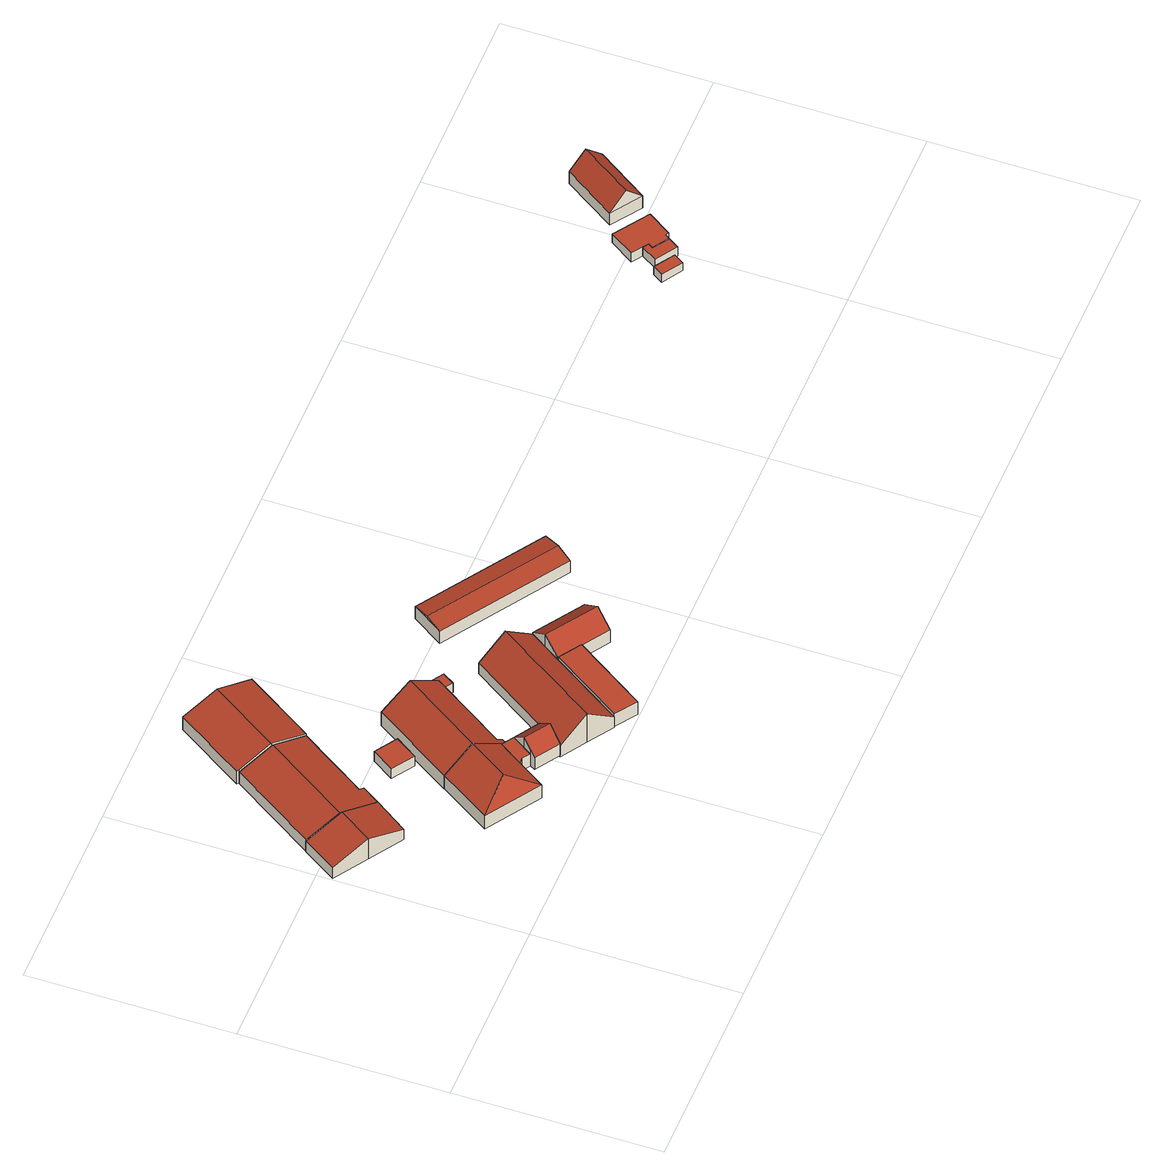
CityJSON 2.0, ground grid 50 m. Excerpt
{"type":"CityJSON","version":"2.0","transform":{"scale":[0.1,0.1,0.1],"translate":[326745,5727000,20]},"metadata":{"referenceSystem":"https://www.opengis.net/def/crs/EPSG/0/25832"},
"CityObjects":{
"building1":{"type":"Building","attributes":{"Geometrietyp2DReferenz":"3000","Gemeindeschluessel":"05170048","function":"31001_2724","roofType":"3100","measuredHeight":6.48},"address":[{"country":"Germany","locality":"Wesel","thoroughfareNumber":"17","thoroughfareName":"Marwick"}],"geometry":[{"type":"Solid","lod":"2","boundaries":[[[[0,1,2,3]],[[4,5,1,0]],[[6,7,5,4]],[[8,9,7,6]],[[10,11,9,8]],[[12,13,11,10]],[[3,2,13,12]],[[6,4,0,3,8]],[[12,10,8,3]],[[1,5,7,9,11,13,2]]]],"semantics":{"surfaces":[{"type":"WallSurface"},{"type":"RoofSurface"},{"type":"GroundSurface"}],"values":[[0,0,0,0,0,0,0,1,1,2]]}}]},
"building2":{"type":"Building","attributes":{"Geometrietyp2DReferenz":"3000","Gemeindeschluessel":"05170048","function":"31001_2720","roofType":"3100","measuredHeight":6.6},"address":[{"country":"Germany","locality":"Wesel","thoroughfareNumber":"17","thoroughfareName":"Marwick"}],"geometry":[{"type":"Solid","lod":"2","boundaries":[[[[14,11,15,16]],[[17,18,11,14]],[[19,7,18,17]],[[20,21,7,19]],[[22,23,21,20]],[[24,25,23,22]],[[26,27,25,24]],[[16,15,27,26]],[[20,19,17,22]],[[14,16,26,24,22,17]],[[11,18,7,21,23,25,27,15]]]],"semantics":{"surfaces":[{"type":"WallSurface"},{"type":"RoofSurface"},{"type":"GroundSurface"}],"values":[[0,0,0,0,0,0,0,0,1,1,2]]}}]},
"building3":{"type":"Building","attributes":{"name":"Berendonks Hof","Geometrietyp2DReferenz":"3000","Gemeindeschluessel":"05170048","function":"31001_1210","roofType":"5000","measuredHeight":9.33},"address":[{"country":"Germany","locality":"Wesel","thoroughfareNumber":"17","thoroughfareName":"Marwick"}],"geometry":[{"type":"Solid","lod":"2","boundaries":[[[[28,29,30,31]],[[32,33,29,28]],[[34,35,33,32]],[[36,37,35,34]],[[38,39,37,36]],[[31,30,39,38]],[[32,28,31,40]],[[31,38,40]],[[38,36,34,32,40]],[[29,33,35,37,39,30]]]],"semantics":{"surfaces":[{"type":"WallSurface"},{"type":"RoofSurface"},{"type":"GroundSurface"}],"values":[[0,0,0,0,0,0,1,1,1,2]]}}]},
"building4":{"type":"Building","attributes":{"Geometrietyp2DReferenz":"3000","Gemeindeschluessel":"05170048","function":"31001_2720","roofType":"1000","measuredHeight":3.14},"address":[{"country":"Germany","locality":"Wesel","thoroughfareNumber":"17","thoroughfareName":"Marwick"}],"geometry":[{"type":"Solid","lod":"2","boundaries":[[[[41,42,43,44]],[[45,46,42,41]],[[47,48,46,45]],[[44,43,48,47]],[[45,41,44,47]],[[42,46,48,43]]]],"semantics":{"surfaces":[{"type":"WallSurface"},{"type":"RoofSurface"},{"type":"GroundSurface"}],"values":[[0,0,0,0,1,2]]}}]},
"building5":{"type":"Building","attributes":{"Gemeindeschluessel":"05170048","Geometrietyp2DReferenz":"3000","function":"31001_1210"},"address":[{"country":"Germany","locality":"Wesel","thoroughfareNumber":"17","thoroughfareName":"Marwick"}],"children":["building5-1","building5-2"]},
"building5-1":{"type":"BuildingPart","attributes":{"roofType":"3100","measuredHeight":7.07},"parents":["building5"],"geometry":[{"type":"MultiSurface","lod":"2","boundaries":[[[49,50,51,52]],[[53,54,55,56]],[[57,58,54,53]],[[59,60,58,57]],[[52,51,60,59]],[[49,52,59,57,61]],[[53,56,61,57]],[[50,62,55,54,58,60,51]],[[49,61,63,64]],[[63,62,50,64]],[[61,56,63]],[[62,63,56,55]]],"semantics":{"surfaces":[{"type":"WallSurface"},{"type":"RoofSurface"},{"type":"GroundSurface"},{"type":"ClosureSurface"}],"values":[0,0,0,0,0,1,1,2,0,3,0,3]}}]},
"building5-2":{"type":"BuildingPart","attributes":{"roofType":"1000","measuredHeight":3.85},"parents":["building5"],"geometry":[{"type":"MultiSurface","lod":"2","boundaries":[[[65,37,66,67]],[[68,35,37,65]],[[69,70,35,68]],[[56,55,70,69]],[[67,66,50,64]],[[56,69,68,65,67,64]],[[37,35,70,55,50,66]],[[63,64,50,62]],[[56,63,62,55]]],"semantics":{"surfaces":[{"type":"WallSurface"},{"type":"RoofSurface"},{"type":"GroundSurface"},{"type":"ClosureSurface"}],"values":[0,0,0,0,0,1,2,3,3]}}]},
"building6":{"type":"Building","attributes":{"Geometrietyp2DReferenz":"3000","Gemeindeschluessel":"05170048","function":"31001_2720","roofType":"3100","measuredHeight":7.17},"address":[{"country":"Germany","locality":"Wesel","thoroughfareNumber":"17","thoroughfareName":"Marwick"}],"geometry":[{"type":"Solid","lod":"2","boundaries":[[[[71,72,73,74]],[[75,76,72,71]],[[77,78,76,75]],[[79,80,78,77]],[[81,82,80,79]],[[83,84,82,81]],[[74,73,84,83]],[[83,81,79,74]],[[77,75,71,74,79]],[[72,76,78,80,82,84,73]]]],"semantics":{"surfaces":[{"type":"WallSurface"},{"type":"RoofSurface"},{"type":"GroundSurface"}],"values":[[0,0,0,0,0,0,0,1,1,2]]}}]},
"building7":{"type":"Building","attributes":{"Geometrietyp2DReferenz":"3000","Gemeindeschluessel":"05170048","function":"31001_2720","roofType":"3100","measuredHeight":9.54},"address":[{"country":"Germany","locality":"Wesel","thoroughfareNumber":"17","thoroughfareName":"Marwick"}],"geometry":[{"type":"Solid","lod":"2","boundaries":[[[[85,86,87,88]],[[34,89,86,85]],[[32,90,89,34]],[[28,91,90,32]],[[92,93,91,28]],[[94,95,93,92]],[[96,97,95,94]],[[98,99,97,96]],[[100,101,99,98]],[[102,103,101,100]],[[88,87,103,102]],[[92,28,32,94]],[[34,85,88,102,100,98,96,94,32]],[[86,89,90,91,93,95,97,99,101,103,87]]]],"semantics":{"surfaces":[{"type":"WallSurface"},{"type":"RoofSurface"},{"type":"GroundSurface"}],"values":[[0,0,0,0,0,0,0,0,0,0,0,1,1,2]]}}]},
"building8":{"type":"Building","attributes":{"Geometrietyp2DReferenz":"3000","Gemeindeschluessel":"05170048","function":"31001_2720","roofType":"3100","measuredHeight":9.07},"address":[{"country":"Germany","locality":"Wesel","thoroughfareNumber":"17","thoroughfareName":"Marwick"}],"geometry":[{"type":"Solid","lod":"2","boundaries":[[[[104,105,106,107]],[[108,109,105,104]],[[110,111,109,108]],[[112,113,111,110]],[[114,115,113,112]],[[116,117,115,114]],[[118,119,117,116]],[[107,106,119,118]],[[112,110,108,104,114]],[[107,118,116,114,104]],[[105,109,111,113,115,117,119,106]]]],"semantics":{"surfaces":[{"type":"WallSurface"},{"type":"RoofSurface"},{"type":"GroundSurface"}],"values":[[0,0,0,0,0,0,0,0,1,1,2]]}}]},
"building9":{"type":"Building","attributes":{"Geometrietyp2DReferenz":"3000","Gemeindeschluessel":"05170048","function":"31001_2720","roofType":"1000","measuredHeight":3.15},"address":[{"country":"Germany","locality":"Wesel","thoroughfareNumber":"17","thoroughfareName":"Marwick"}],"geometry":[{"type":"Solid","lod":"2","boundaries":[[[[120,121,122,123]],[[124,125,121,120]],[[126,127,125,124]],[[128,129,127,126]],[[130,131,129,128]],[[123,122,131,130]],[[128,126,124,120,123,130]],[[121,125,127,129,131,122]]]],"semantics":{"surfaces":[{"type":"WallSurface"},{"type":"RoofSurface"},{"type":"GroundSurface"}],"values":[[0,0,0,0,0,0,1,2]]}}]},
"building10":{"type":"Building","attributes":{"Geometrietyp2DReferenz":"3000","Gemeindeschluessel":"05170048","function":"31001_2720","roofType":"1000","measuredHeight":4.16},"address":[{"country":"Germany","locality":"Wesel","thoroughfareNumber":"17","thoroughfareName":"Marwick"}],"geometry":[{"type":"Solid","lod":"2","boundaries":[[[[132,133,134,135]],[[136,137,133,132]],[[138,139,137,136]],[[135,134,139,138]],[[136,132,135,138]],[[133,137,139,134]]]],"semantics":{"surfaces":[{"type":"WallSurface"},{"type":"RoofSurface"},{"type":"GroundSurface"}],"values":[[0,0,0,0,1,2]]}}]},
"building11":{"type":"Building","attributes":{"Geometrietyp2DReferenz":"3000","Gemeindeschluessel":"05170048","function":"31001_2720","roofType":"3100","measuredHeight":7.59},"address":[{"country":"Germany","locality":"Wesel","thoroughfareNumber":"17","thoroughfareName":"Marwick"}],"geometry":[{"type":"Solid","lod":"2","boundaries":[[[[140,141,142,143]],[[144,145,141,140]],[[146,147,145,144]],[[148,149,147,146]],[[150,151,149,148]],[[152,153,151,150]],[[143,142,153,152]],[[143,152,150,148,140]],[[146,144,140,148]],[[141,145,147,149,151,153,142]]]],"semantics":{"surfaces":[{"type":"WallSurface"},{"type":"RoofSurface"},{"type":"GroundSurface"}],"values":[[0,0,0,0,0,0,0,1,1,2]]}}]},
"building12":{"type":"Building","attributes":{"Geometrietyp2DReferenz":"3000","Gemeindeschluessel":"05170048","function":"31001_2720","roofType":"3100","measuredHeight":4.92},"address":[{"country":"Germany","locality":"Wesel","thoroughfareNumber":"17","thoroughfareName":"Marwick"}],"geometry":[{"type":"Solid","lod":"2","boundaries":[[[[154,155,156,157]],[[158,159,155,154]],[[160,161,159,158]],[[157,156,161,160]],[[154,162,158]],[[160,163,157]],[[157,163,162,154]],[[158,162,163,160]],[[155,159,161,156]]]],"semantics":{"surfaces":[{"type":"WallSurface"},{"type":"RoofSurface"},{"type":"GroundSurface"}],"values":[[0,0,0,0,0,0,1,1,2]]}}]},
"building13":{"type":"Building","attributes":{"Geometrietyp2DReferenz":"3000","Gemeindeschluessel":"05170048","function":"31001_2463","roofType":"1000","measuredHeight":2.48},"address":[{"country":"Germany","locality":"Wesel","thoroughfareNumber":"18","thoroughfareName":"Marwick"}],"geometry":[{"type":"Solid","lod":"2","boundaries":[[[[164,165,166,167]],[[168,169,165,164]],[[170,171,169,168]],[[167,166,171,170]],[[168,164,167,170]],[[165,169,171,166]]]],"semantics":{"surfaces":[{"type":"WallSurface"},{"type":"RoofSurface"},{"type":"GroundSurface"}],"values":[[0,0,0,0,1,2]]}}]},
"building14":{"type":"Building","attributes":{"Geometrietyp2DReferenz":"3000","Gemeindeschluessel":"05170048","function":"51009_1610","roofType":"1000","measuredHeight":2.98},"geometry":[{"type":"Solid","lod":"2","boundaries":[[[[172,173,174,175]],[[176,177,173,172]],[[178,179,177,176]],[[180,181,179,178]],[[182,183,181,180]],[[175,174,183,182]],[[180,178,176,172,175,182]],[[173,177,179,181,183,174]]]],"semantics":{"surfaces":[{"type":"WallSurface"},{"type":"RoofSurface"},{"type":"GroundSurface"}],"values":[[0,0,0,0,0,0,1,2]]}}]},
"building15":{"type":"Building","attributes":{"Geometrietyp2DReferenz":"3000","Gemeindeschluessel":"05170048","function":"31001_2463","roofType":"1000","measuredHeight":2.97},"address":[{"country":"Germany","locality":"Wesel","thoroughfareNumber":"18","thoroughfareName":"Marwick"}],"geometry":[{"type":"Solid","lod":"2","boundaries":[[[[184,185,186,187]],[[188,189,185,184]],[[190,191,189,188]],[[175,174,191,190]],[[182,183,174,175]],[[180,181,183,182]],[[192,193,181,180]],[[187,186,193,192]],[[180,182,175,190,188,184,187,192]],[[185,189,191,174,183,181,193,186]]]],"semantics":{"surfaces":[{"type":"WallSurface"},{"type":"RoofSurface"},{"type":"GroundSurface"}],"values":[[0,0,0,0,0,0,0,0,1,2]]}}]},
"building16":{"type":"Building","attributes":{"Geometrietyp2DReferenz":"3000","Gemeindeschluessel":"05170048","function":"31001_1010","roofType":"3100","measuredHeight":8.5},"address":[{"country":"Germany","locality":"Wesel","thoroughfareNumber":"18a","thoroughfareName":"Marwick"},{"country":"Germany","locality":"Wesel","thoroughfareNumber":"18","thoroughfareName":"Marwick"}],"geometry":[{"type":"Solid","lod":"2","boundaries":[[[[194,195,196,197]],[[198,199,195,194]],[[200,201,199,198]],[[197,196,201,200]],[[194,202,198]],[[200,203,197]],[[197,203,202,194]],[[198,202,203,200]],[[195,199,201,196]]]],"semantics":{"surfaces":[{"type":"WallSurface"},{"type":"RoofSurface"},{"type":"GroundSurface"}],"values":[[0,0,0,0,0,0,1,1,2]]}}]}
},
"vertices":[
[4,463,37],[4,463,3],[85,410,3],[85,410,68],[58,546,37],[58,546,3],[59,545,38],[59,545,3],[140,492,68],[140,492,3],[222,438,37],[222,438,3],[166,357,37],[166,357,3],
[222,438,36],[251,482,3],[251,482,36],[135,495,69],[135,495,3],[59,545,40],[196,753,40],[196,753,3],[272,703,69],[272,703,3],[348,653,40],[348,653,3],[240,489,40],[240,489,3],
[336,325,49],[336,325,7],[254,200,7],[254,200,49],[402,284,100],[402,284,7],[468,242,49],[468,242,7],[427,181,49],[427,181,7],[384,115,49],[384,115,7],[340,189,100],
[376,409,37],[376,409,6],[412,463,6],[412,463,37],[323,445,37],[323,445,6],[359,498,37],[359,498,6],
[464,171,58],[464,171,7],[457,159,7],[457,159,45],[557,184,45],[557,184,7],[498,223,7],[498,223,45],[536,152,78],[536,152,7],[515,121,45],[515,121,7],[477,191,78],[477,191,7],[477,191,45],[464,171,45],
[427,181,45],[445,184,7],[445,184,45],[468,242,45],[481,234,45],[481,234,7],
[196,753,47],[196,753,4],[269,705,4],[269,705,76],[191,757,46],[191,757,4],[301,924,46],[301,924,4],[379,873,76],[379,873,4],[458,821,46],[458,821,4],[348,653,46],[348,653,4],
[481,234,39],[481,234,5],[489,246,5],[489,246,39],[468,242,5],[402,284,5],[336,325,5],[463,520,49],[463,520,5],[529,477,100],[529,477,5],[591,436,52],[591,436,5],[594,434,49],[594,434,5],[586,421,49],[586,421,5],[476,254,49],[476,254,5],
[577,80,94],[577,80,3],[638,40,3],[638,40,37],[515,121,37],[515,121,3],[557,184,37],[557,184,3],[683,374,37],[683,374,3],[744,334,94],[744,334,3],[805,293,37],[805,293,3],[753,214,37],[753,214,3],
[591,436,37],[591,436,6],[594,434,6],[594,434,37],[602,451,37],[602,451,6],[627,435,37],[627,435,6],[608,406,37],[608,406,6],[586,421,37],[586,421,6],
[806,179,46],[806,179,5],[753,214,5],[753,214,46],[690,4,46],[690,4,5],[638,40,46],[638,40,5],
[779,254,78],[779,254,2],[753,214,2],[753,214,42],[805,293,42],[805,293,2],[923,215,42],[923,215,2],[897,175,78],[897,175,2],[871,136,42],[871,136,2],[806,179,42],[806,179,2],
[1084,366,40],[1084,366,1],[789,562,1],[789,562,40],[1034,290,40],[1034,290,1],[738,485,40],[738,485,1],[1059,328,50],[764,524,50],
[1973,395,26],[1973,395,1],[1924,426,1],[1924,426,26],[1957,370,26],[1957,370,1],[1908,401,26],[1908,401,1],
[1992,395,31],[1992,395,2],[2009,421,2],[2009,421,31],[1941,429,31],[1941,429,2],[1965,467,31],[1965,467,2],[1979,458,31],[1979,458,2],[1971,447,31],[1971,447,2],
[2063,486,31],[2063,486,2],[1979,543,2],[1979,543,31],[2024,428,31],[2024,428,2],[2017,432,31],[2017,432,2],[1940,484,31],[1940,484,2],
[2108,692,44],[2108,692,5],[2023,565,5],[2023,565,44],[2181,642,44],[2181,642,5],[2096,516,44],[2096,516,5],[2144,667,90],[2060,541,90]
]}
